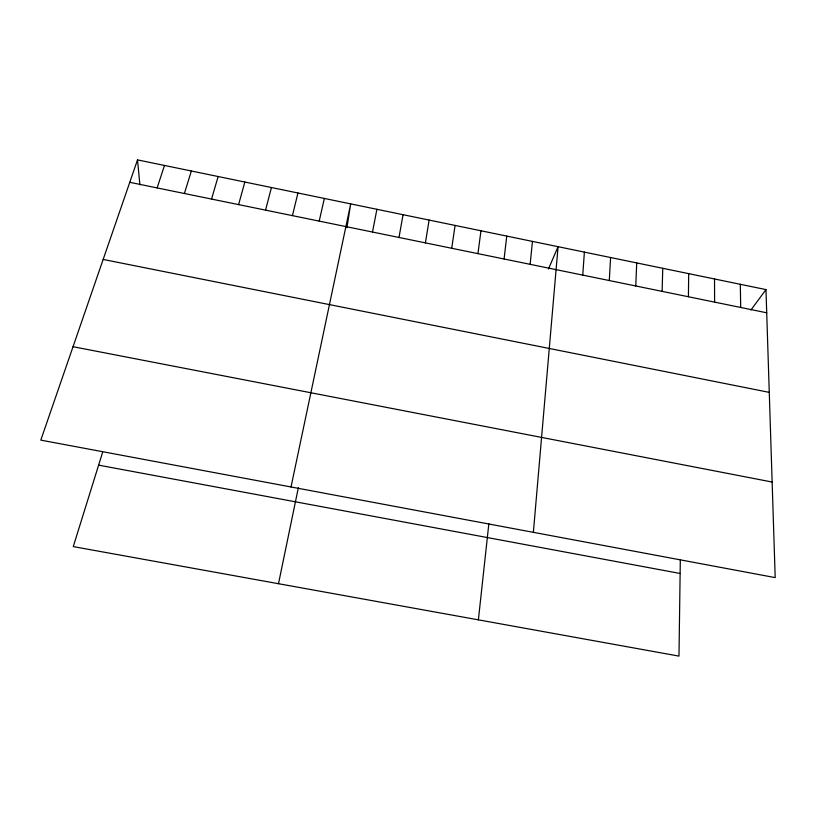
<?xml version="1.0" encoding="UTF-8"?>
<svg xmlns="http://www.w3.org/2000/svg" width="816" height="816" viewBox="0 0 816 816"><rect width="100%" height="100%" fill="white"/><g stroke="black" fill="none" stroke-linecap="round" stroke-linejoin="round"><path stroke-width="1.22" d="M688.418 296.749L688.684 273.646M680.32 559.531L678.983 656.115L73.267 546.608L102.632 452.227M662.133 291.373L662.745 268.291M635.766 285.967L636.715 262.915M609.297 280.541L610.592 257.53M582.746 275.104L584.378 252.124M533.368 532.338L558.073 246.687L548.444 269.035M530.135 264.323L532.46 241.403M478.38 619.844L488.855 523.688M504.084 258.988L506.756 236.099M477.941 253.633L480.961 230.775M451.717 248.268L455.083 225.43M346.922 227.766L350.676 203.888L291.026 486.968M425.401 242.872L429.114 220.075M398.993 237.466L403.063 214.7M372.494 232.03L376.91 209.294M278.491 583.715L298.37 487.642M319.209 221.116L324.36 198.451M292.434 215.628L297.942 192.994M265.557 210.13L271.432 187.527M238.598 204.602L244.841 182.039M211.538 199.063L218.147 176.531M184.375 193.494L191.362 171.003M157.131 187.915L164.485 165.454M137.516 159.885L40.8 440.12L775.2 577.616L765.969 289.598L137.516 159.885L139.903 184.824M750.955 309.988L765.969 289.598M98.624 465.14L680.126 573.475M73.042 346.708L772.14 482.042M103.163 259.447L769.264 392.374M129.785 182.315L766.714 312.793M740.296 284.294L740.704 307.459M714.53 278.98L714.602 302.114"/></g></svg>
